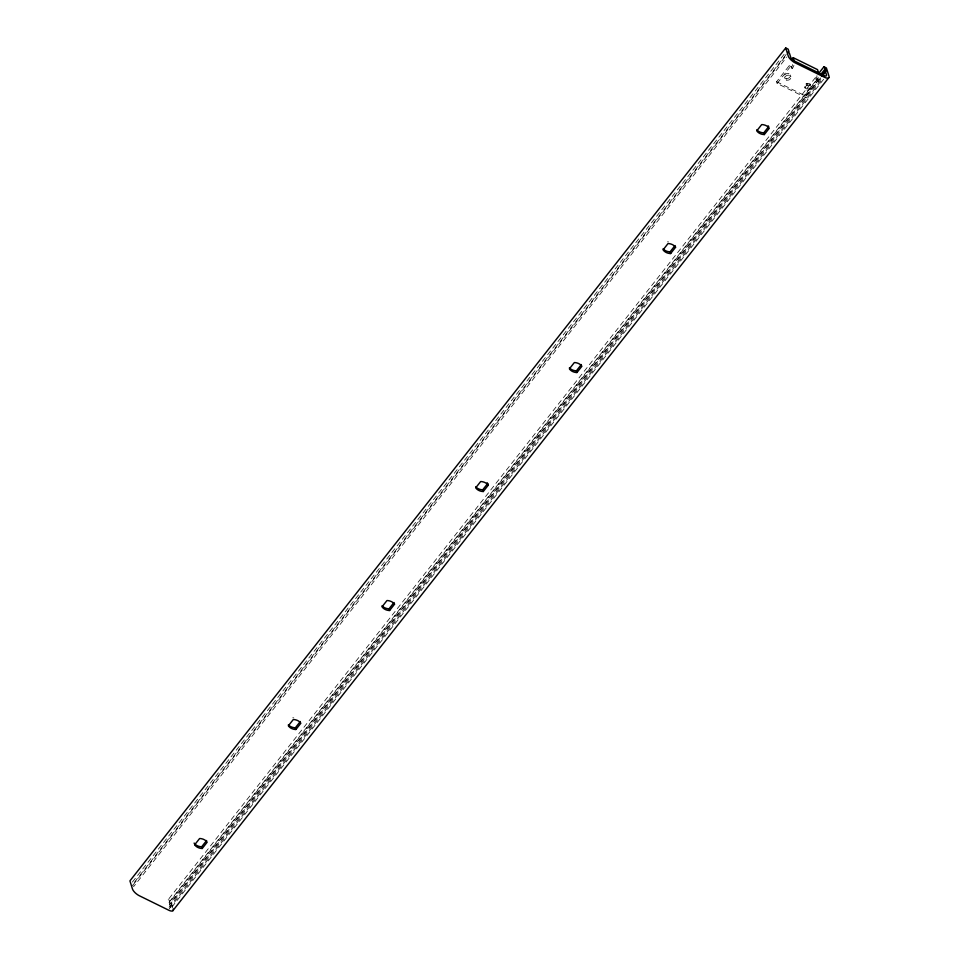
<?xml version="1.0" encoding="UTF-8"?>
<svg xmlns="http://www.w3.org/2000/svg" width="959" height="959" viewBox="0 0 959 959"><rect width="100%" height="100%" fill="white"/><g stroke="black" fill="none" stroke-linecap="round" stroke-linejoin="round"><path stroke-width="0.72" stroke-dasharray="4.79 3.6" d="M776.598 81.743L805.812 96.104L806.351 97.83L777.138 83.469L776.598 81.743L789.185 65.715L789.736 67.466L792.494 68.245A6.15 2.769 -63.8 0 0 794.196 64.409M816.924 75.653A3.069 1.379 -63.8 0 1 815.941 78.866L818.399 80.076L818.95 81.827L816.78 80.184A6.15 2.769 -63.8 0 0 818.495 76.348M805.812 96.104L818.399 80.076M132.39 882.088L785.385 52.685M786.188 54.423L132.258 885.001L133.769 886.476L786.764 57.072M133.217 884.737L786.224 55.346M777.138 83.469L789.736 67.466M820.724 77.931L170.498 903.798L168.173 899.674L817.464 74.982M169 902.323L818.291 77.643M172.74 907.622L170.63 900.885L818.998 77.367M823.625 79.297L170.618 908.688A4.1 1.57 38.2 0 0 170.702 907.753L169.539 904.061L819.765 78.194M169.072 907.274L822.067 77.883M169.216 908.856L822.223 79.465M806.339 83.709L807.358 83.385A3.069 2.481 -17.6 0 1 810.451 86.382A3.069 2.481 -17.6 0 1 805.56 87.952A3.069 2.481 -17.6 0 1 806.339 83.709L806.891 85.435A3.069 2.481 -17.6 0 0 806.111 89.678A3.069 2.481 -17.6 0 0 811.002 88.12A3.069 2.481 -17.6 0 0 807.898 85.111L807.358 83.385M806.891 85.435L807.898 85.111M169.539 904.061L170.498 903.798M667.476 241.848L668.543 241.896M292.747 717.8L293.814 717.859M789.185 65.715L791.654 66.926L792.206 68.676M168.173 899.674L170.63 900.885M810.523 84.931L811.062 86.658M804.673 86.801L805.212 88.528M790.336 75.006L790.875 76.744M784.486 76.876L785.025 78.602M815.941 78.866L816.493 80.616M792.602 64.541A3.069 1.379 -63.8 0 1 791.654 66.926M786.104 78.362A3.069 2.481 -17.6 0 0 790.42 75.437A3.069 2.481 -17.6 0 0 785.697 74.047A3.069 2.481 -17.6 0 0 786.104 78.362M786.656 80.088A3.069 2.481 -17.6 0 0 790.971 77.164A3.069 2.481 -17.6 0 0 786.236 75.773A3.069 2.481 -17.6 0 0 786.656 80.088"/><path stroke-width="1.44" d="M823.949 66.746L826.286 70.87L825.315 71.134L826.478 74.826A4.1 1.57 38.2 0 1 825.004 75.941L794.711 61.16A4.1 1.57 38.2 0 1 790.696 57.24L789.545 53.548L788.034 52.074L789.005 51.81L788.166 49.161L785.709 47.95L129.933 880.877L132.462 888.957A7.169 2.733 38.2 0 0 133.864 891.355L134.236 891.786A5.382 2.05 38.2 0 0 135.95 893.464L136.43 893.86A7.169 2.733 38.2 0 0 139.475 895.814L168.688 910.175A7.169 2.733 38.2 0 0 171.385 911.05L171.733 911.05A5.382 2.05 38.2 0 0 172.824 910.75L828.804 77.679A7.169 2.733 38.2 0 0 828.936 76.037L826.406 67.957L823.949 66.746L818.387 73.807M791.487 59.914L793.237 57.684L817.536 69.623L818.614 73.088M194.677 844.771L199.604 838.526L200.671 838.574A10.861 8.763 -17.4 0 1 206.617 841.499L207.156 842.23L202.229 848.487L201.162 848.427A10.861 8.763 -17.4 0 1 195.216 845.502L194.138 843.045M194.677 843.776A10.861 8.763 -17.4 0 0 200.623 846.701L201.69 846.761L206.617 840.504M288.359 724.788A10.861 8.763 -17.4 0 0 294.305 727.713L295.372 727.773L300.299 721.516M382.042 605.8A10.861 8.763 -17.4 0 0 387.987 608.725L389.054 608.773L393.981 602.528L394.521 604.254L389.594 610.511L388.527 610.451A10.861 8.763 -17.4 0 1 382.581 607.527L382.042 606.795L386.968 600.538L388.035 600.598A10.861 8.763 -17.4 0 1 393.993 603.523L394.521 604.254M475.724 486.812A10.861 8.763 -17.4 0 0 481.67 489.737L482.737 489.785L487.663 483.528L487.124 482.797M569.406 367.824A10.861 8.763 -17.4 0 0 575.352 370.749L576.419 370.797L581.346 364.54M663.089 248.837A10.861 8.763 -17.4 0 0 669.034 251.761L670.101 251.809L675.028 245.552L675.568 247.29L670.641 253.548L669.574 253.488A10.861 8.763 -17.4 0 1 663.628 250.563L663.089 249.831L668.015 243.574L669.082 243.634A10.861 8.763 -17.4 0 1 675.04 246.559L675.568 247.29M756.771 129.837A10.861 8.763 -17.4 0 0 762.717 132.762L763.784 132.821L768.71 126.564L768.171 125.833M295.911 729.499L300.838 723.242L300.299 722.511A10.861 8.763 -17.4 0 0 294.353 719.586L293.286 719.538L288.359 725.783L288.899 726.514A10.861 8.763 -17.4 0 0 294.845 729.439L295.911 729.499L295.372 727.773M488.203 485.266L487.675 484.535A10.861 8.763 -17.4 0 0 481.718 481.61L480.651 481.55L475.724 487.807L476.263 488.539A10.861 8.763 -17.4 0 0 482.209 491.464L483.276 491.523L488.203 485.266L487.663 483.528M576.958 372.536L581.885 366.278L581.358 365.547A10.861 8.763 -17.4 0 0 575.4 362.622L574.333 362.562L569.406 368.819L569.946 369.551A10.861 8.763 -17.4 0 0 575.891 372.476L576.958 372.536L576.419 370.797M764.323 134.56L769.25 128.302L768.722 127.571A10.861 8.763 -17.4 0 0 762.765 124.646L761.698 124.586L756.771 130.844L757.31 131.575A10.861 8.763 -17.4 0 0 763.256 134.5L764.323 134.56L763.784 132.821M821.072 74.107L824.776 69.408M821.611 75.845L825.315 71.134M822.57 75.581L825.351 72.045M828.804 77.679L828.612 77.823A5.382 2.05 38.2 0 1 827.509 78.123L827.161 78.123A7.169 2.733 38.2 0 1 824.464 77.259L795.251 62.898A7.169 2.733 38.2 0 1 792.206 60.944L791.738 60.537A5.382 2.05 38.2 0 1 790.024 58.859L789.641 58.427A7.169 2.733 38.2 0 1 788.238 56.03L785.709 47.95M793.237 57.684L794.328 61.136A6.15 2.769 -63.8 0 1 794.46 61.808M670.101 251.809L670.641 253.548M482.737 489.785L483.276 491.523M389.054 608.773L389.594 610.511M201.69 846.761L202.229 848.487M173.159 908.964A7.169 2.733 38.2 0 1 173.028 910.606"/></g></svg>
